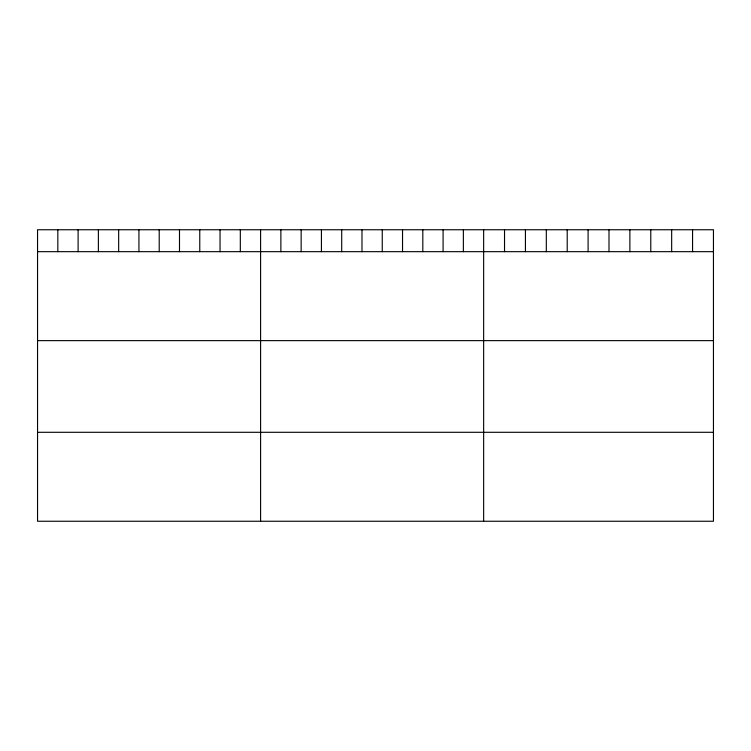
<?xml version="1.0" encoding="UTF-8"?>
<svg xmlns="http://www.w3.org/2000/svg" width="751" height="751" viewBox="0 0 751 751"><rect width="100%" height="100%" fill="white"/><g stroke="black" fill="none" stroke-linecap="round" stroke-linejoin="round"><path stroke-width="1.13" d="M713.45 251.669L713.45 521.25L37.55 521.25L37.55 229.75L713.45 229.75L713.45 251.669L37.55 251.669M37.55 340.635L713.45 340.635M37.55 432.294L713.45 432.294M692.563 229.75L692.563 251.669M671.666 229.75L671.666 251.669M650.779 229.75L650.779 251.669M629.882 229.75L629.882 251.669M608.995 229.75L608.995 251.669M588.099 229.75L588.099 251.669M567.212 229.75L567.212 251.669M546.315 229.75L546.315 251.669M525.428 229.75L525.428 251.669M504.531 229.75L504.531 251.669M483.644 229.75L483.644 521.25M463.367 229.75L463.367 251.669M443.09 229.75L443.09 251.669M422.813 229.75L422.813 251.669M402.536 229.75L402.536 251.669M382.259 229.75L382.259 251.669M361.982 229.75L361.982 251.669M341.705 229.75L341.705 251.669M321.428 229.75L321.428 251.669M301.151 229.75L301.151 251.669M280.874 229.75L280.874 251.669M260.597 229.75L260.597 521.25M240.32 229.75L240.32 251.669M220.043 229.75L220.043 251.669M199.766 229.75L199.766 251.669M179.489 229.75L179.489 251.669M159.212 229.75L159.212 251.669M138.935 229.75L138.935 251.669M118.658 229.75L118.658 251.669M98.381 229.75L98.381 251.669M78.104 229.75L78.104 251.669M57.827 229.75L57.827 251.669"/></g></svg>
